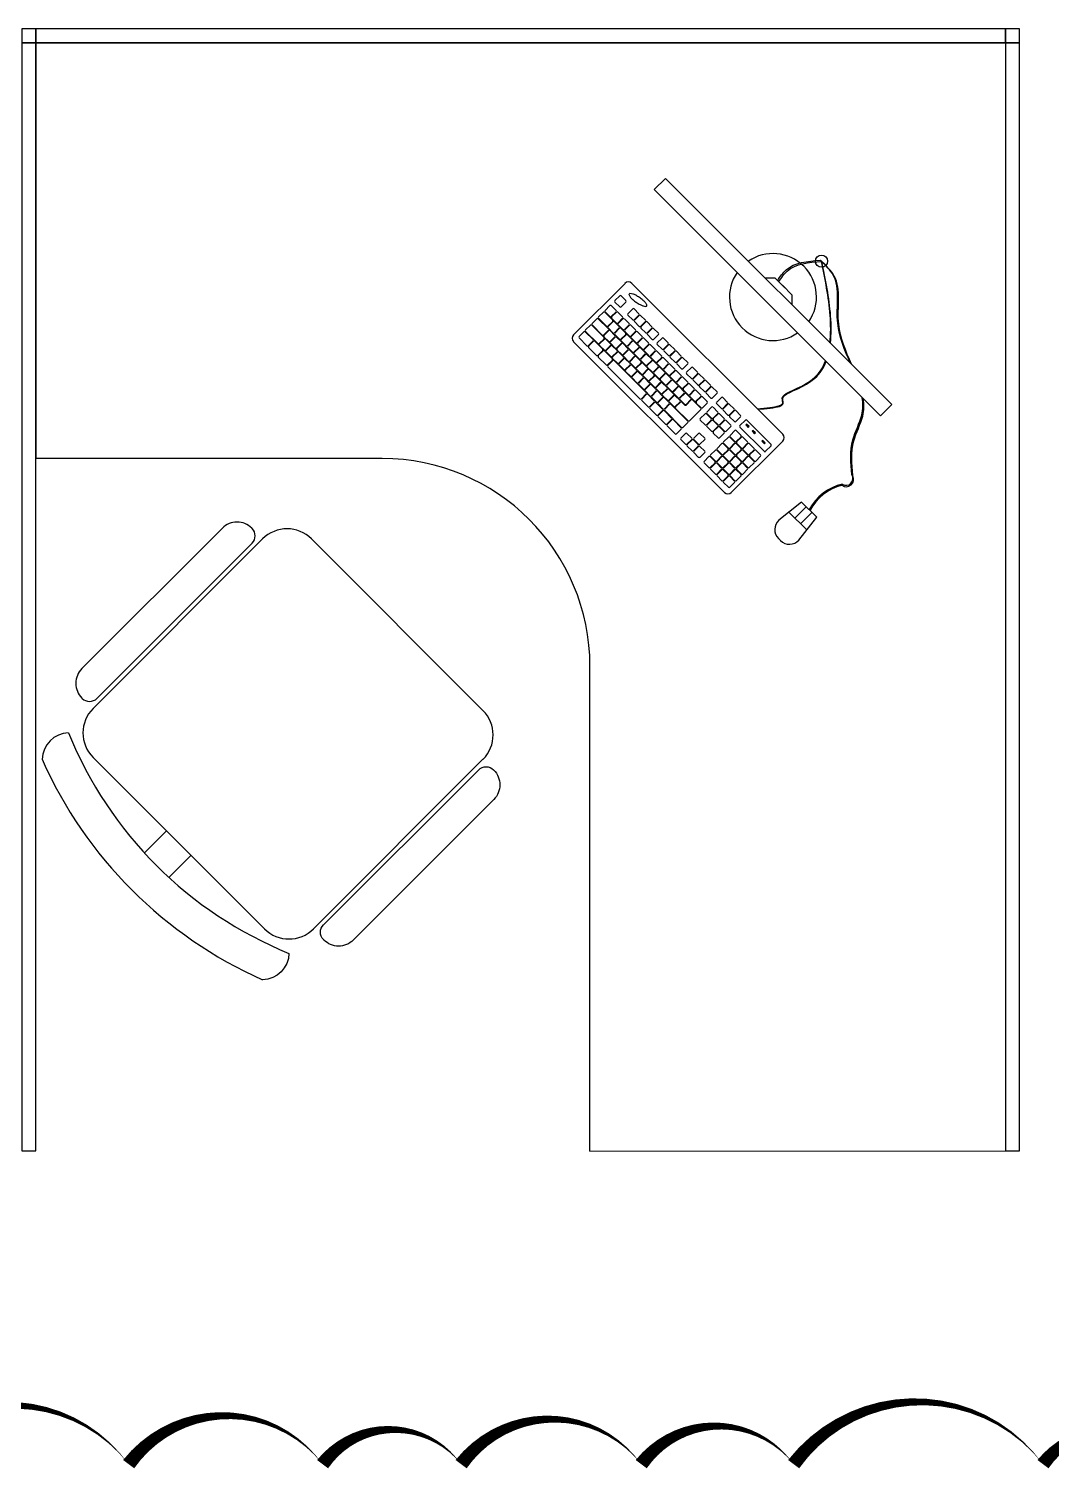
# Model space of a CAD drawing. Extents: x 93518 to 937116, y -359949 to 58022.
# Drawn here: x 811492 to 812968, y -101370 to -99287 of the extents above; entities that cross this region are included whole.
import ezdxf

# ---------------------------------------------------------------- set-up
doc = ezdxf.new("R2010")
doc.units = 0
doc.header["$LTSCALE"] = 1000
doc.header["$MEASUREMENT"] = 0
doc.layers.get('0').update_dxf_attribs({"color": 8, "linetype": 'CONTINUOUS'})

msp = doc.modelspace()

# ---------------------------------------------------------------- linework, layer by layer
for p, q in [((812902.2, -99307.4), (811502.2, -99307.4)), ((811502.2, -99307.7), (811502.2, -99907.7)), ((812902.2, -99307.7), (812902.2, -100907.7)), ((812352.8, -99654.8), (812278.5, -99729.1)), ((812580.5, -99872.6), (812362.7, -99654.8)), ((812555.1, -99647), (812569.1, -99646.7)), ((812569.1, -99646.7), (812583.5, -99661.1)), ((812594.3, -99671.9), (812579.9, -99657.5)), ((812345.1, -99672.9), (812338.2, -99679.8)), ((812354, -99679.8), (812347.1, -99672.9)), ((812594, -99685.9), (812594.3, -99671.9)), ((812321.6, -99696.4), (812314.7, -99703.3)), ((812335, -99707.8), (812323.6, -99696.4)), ((812331, -99687), (812324.1, -99693.9)), ((812324.1, -99695.9), (812331, -99702.8)), ((812339.9, -99693.9), (812333, -99687)), ((812333, -99702.8), (812339.9, -99695.9)), ((812333.5, -99703.3), (812340.4, -99696.4)), ((812338.2, -99681.8), (812345.1, -99688.7)), ((812342.4, -99696.4), (812349.3, -99703.3)), ((812347.1, -99688.7), (812354, -99681.8)), ((812357, -99698.6), (812363.9, -99691.7)), ((812363.9, -99707.5), (812357, -99700.6)), ((812365.9, -99691.7), (812372.8, -99698.6)), ((812372.8, -99700.6), (812365.9, -99707.5)), ((812366.4, -99708), (812373.3, -99701.1)), ((812375.3, -99701.1), (812382.2, -99708)), ((812302.8, -99715.2), (812295.8, -99722.1)), ((812322.5, -99732.9), (812304.8, -99715.2)), ((812312.2, -99705.8), (812305.3, -99712.7)), ((812305.3, -99714.7), (812319.9, -99729.4)), ((812328.8, -99720.5), (812314.2, -99705.8)), ((812314.7, -99705.3), (812326, -99716.7)), ((812321.9, -99729.4), (812328.8, -99722.4)), ((812322.4, -99729.9), (812329.3, -99722.9)), ((812328, -99716.7), (812335, -99709.8)), ((812328.5, -99717.2), (812335.4, -99710.2)), ((812335.4, -99726.1), (812328.5, -99719.2)), ((812331.3, -99722.9), (812338.2, -99729.9)), ((812340.4, -99712.2), (812333.5, -99705.3)), ((812337.4, -99710.2), (812344.4, -99717.2)), ((812344.4, -99719.2), (812337.4, -99726.1)), ((812337.9, -99726.6), (812344.9, -99719.6)), ((812349.3, -99705.3), (812342.4, -99712.2)), ((812342.9, -99712.7), (812349.8, -99705.8)), ((812349.8, -99721.6), (812342.9, -99714.7)), ((812346.8, -99719.6), (812353.8, -99726.6)), ((812351.8, -99705.8), (812358.7, -99712.7)), ((812358.7, -99714.7), (812351.8, -99721.6)), ((812352.3, -99722.1), (812359.2, -99715.2)), ((812361.2, -99715.2), (812368.1, -99722.1)), ((812373.3, -99716.9), (812366.4, -99710)), ((812382.2, -99710), (812375.3, -99716.9)), ((812375.8, -99717.4), (812382.7, -99710.5)), ((812382.7, -99726.3), (812375.8, -99719.4)), ((812384.7, -99710.5), (812391.6, -99717.4)), ((812391.6, -99719.4), (812384.7, -99726.3)), ((812385.2, -99726.8), (812392.1, -99719.9)), ((812394.1, -99719.9), (812401.1, -99726.8)), ((812278.5, -99739), (812496.3, -99956.7)), ((812293.4, -99724.6), (812286.4, -99731.5)), ((812286.4, -99733.5), (812297.8, -99744.9)), ((812306.7, -99736), (812295.4, -99724.6)), ((812295.8, -99724.1), (812313.6, -99741.8)), ((812299.8, -99744.9), (812306.7, -99738)), ((812307.2, -99738.5), (812300.3, -99745.4)), ((812320.6, -99749.8), (812309.2, -99738.5)), ((812315.6, -99741.8), (812322.5, -99734.9)), ((812316, -99742.3), (812323, -99735.4)), ((812329.3, -99738.8), (812322.4, -99731.8)), ((812324.9, -99735.4), (812331.9, -99742.3)), ((812338.2, -99731.8), (812331.3, -99738.8)), ((812331.8, -99739.3), (812338.7, -99732.3)), ((812338.7, -99748.2), (812331.8, -99741.3)), ((812344.9, -99735.5), (812337.9, -99728.6)), ((812340.7, -99732.3), (812347.6, -99739.3)), ((812347.6, -99741.3), (812340.7, -99748.2)), ((812341.2, -99748.7), (812348.1, -99741.7)), ((812353.8, -99728.6), (812346.8, -99735.5)), ((812347.3, -99736), (812354.3, -99729.1)), ((812354.3, -99744.9), (812347.3, -99738)), ((812350.1, -99741.7), (812357, -99748.7)), ((812359.2, -99731), (812352.3, -99724.1)), ((812356.2, -99729.1), (812363.2, -99736)), ((812363.2, -99738), (812356.2, -99744.9)), ((812356.7, -99745.4), (812363.7, -99738.5)), ((812368.1, -99724.1), (812361.2, -99731)), ((812361.7, -99731.5), (812368.6, -99724.6)), ((812368.6, -99740.4), (812361.7, -99733.5)), ((812365.6, -99738.5), (812372.6, -99745.4)), ((812370.6, -99724.6), (812377.5, -99731.5)), ((812377.5, -99733.5), (812370.6, -99740.4)), ((812371.1, -99740.9), (812378, -99734)), ((812378, -99749.8), (812371.1, -99742.9)), ((812380, -99734), (812386.9, -99740.9)), ((812386.9, -99742.9), (812380, -99749.8)), ((812380.5, -99750.3), (812387.4, -99743.4)), ((812392.1, -99735.7), (812385.2, -99728.8)), ((812389.4, -99743.4), (812396.3, -99750.3)), ((812401.1, -99728.8), (812394.1, -99735.7)), ((812399.3, -99740.9), (812406.3, -99734)), ((812406.3, -99749.8), (812399.3, -99742.9)), ((812408.2, -99734), (812415.2, -99740.9)), ((812415.2, -99742.9), (812408.2, -99749.8)), ((812408.7, -99750.3), (812415.7, -99743.4)), ((812417.6, -99743.4), (812424.6, -99750.3)), ((812300.3, -99747.4), (812311.7, -99758.8)), ((812313.7, -99758.8), (812320.6, -99751.8)), ((812321.1, -99752.3), (812314.2, -99759.2)), ((812314.2, -99761.2), (812325.5, -99772.6)), ((812323, -99751.2), (812316, -99744.3)), ((812334.5, -99763.7), (812323.1, -99752.3)), ((812331.9, -99744.3), (812324.9, -99751.2)), ((812325.4, -99751.7), (812332.4, -99744.8)), ((812332.4, -99760.6), (812325.4, -99753.7)), ((812334.4, -99744.8), (812341.3, -99751.7)), ((812341.3, -99753.7), (812334.4, -99760.6)), ((812334.8, -99761.1), (812341.8, -99754.2)), ((812341.8, -99770), (812334.8, -99763.1)), ((812348.1, -99757.6), (812341.2, -99750.7)), ((812343.8, -99754.2), (812350.7, -99761.1)), ((812350.7, -99763.1), (812343.8, -99770)), ((812344.3, -99770.5), (812351.2, -99763.6)), ((812357, -99750.7), (812350.1, -99757.6)), ((812350.6, -99758.1), (812357.5, -99751.2)), ((812357.5, -99767), (812350.6, -99760.1)), ((812353.2, -99763.6), (812360.1, -99770.5)), ((812363.7, -99754.3), (812356.7, -99747.4)), ((812359.5, -99751.2), (812366.5, -99758.1)), ((812366.5, -99760.1), (812359.5, -99767)), ((812360, -99767.5), (812366.9, -99760.6)), ((812372.6, -99747.4), (812365.6, -99754.3)), ((812366.1, -99754.8), (812373.1, -99747.9)), ((812373.1, -99763.7), (812366.1, -99756.8)), ((812368.9, -99760.6), (812375.9, -99767.5)), ((812375, -99747.9), (812382, -99754.8)), ((812382, -99756.8), (812375, -99763.7)), ((812375.5, -99764.2), (812382.5, -99757.3)), ((812387.4, -99759.2), (812380.5, -99752.3)), ((812384.5, -99757.3), (812391.4, -99764.2)), ((812396.3, -99752.3), (812389.4, -99759.2)), ((812389.9, -99759.7), (812396.8, -99752.8)), ((812396.8, -99768.7), (812389.9, -99761.7)), ((812398.8, -99752.8), (812405.7, -99759.7)), ((812405.7, -99761.7), (812398.8, -99768.7)), ((812399.3, -99769.1), (812406.2, -99762.2)), ((812408.2, -99762.2), (812415.1, -99769.1)), ((812415.7, -99759.2), (812408.7, -99752.3)), ((812424.6, -99752.3), (812417.6, -99759.2)), ((812418.1, -99759.7), (812425.1, -99752.8)), ((812425.1, -99768.6), (812418.1, -99761.7)), ((812427, -99752.8), (812434, -99759.7)), ((812434, -99761.7), (812427, -99768.6)), ((812427.5, -99769.1), (812434.5, -99762.2)), ((812436.4, -99762.2), (812443.4, -99769.1)), ((812327.5, -99772.6), (812334.5, -99765.7)), ((812328.1, -99773.2), (812335, -99766.2)), ((812374.4, -99821.5), (812328.1, -99775.1)), ((812337, -99766.2), (812383.3, -99812.5)), ((812351.2, -99779.4), (812344.3, -99772.5)), ((812360.1, -99772.5), (812353.2, -99779.4)), ((812353.7, -99779.9), (812360.6, -99773)), ((812360.6, -99788.8), (812353.7, -99781.9)), ((812366.9, -99776.4), (812360, -99769.5)), ((812362.6, -99773), (812369.5, -99779.9)), ((812369.5, -99781.9), (812362.6, -99788.8)), ((812363.1, -99789.3), (812370, -99782.4)), ((812375.9, -99769.5), (812368.9, -99776.4)), ((812369.4, -99776.9), (812376.4, -99770)), ((812376.4, -99785.8), (812369.4, -99778.9)), ((812372, -99782.4), (812378.9, -99789.3)), ((812382.5, -99773.1), (812375.5, -99766.2)), ((812378.3, -99770), (812385.3, -99776.9)), ((812385.3, -99778.9), (812378.3, -99785.8)), ((812378.8, -99786.3), (812385.8, -99779.4)), ((812391.4, -99766.2), (812384.5, -99773.1)), ((812384.9, -99773.6), (812391.9, -99766.7)), ((812391.9, -99782.5), (812384.9, -99775.6)), ((812387.7, -99779.4), (812394.7, -99786.3)), ((812393.9, -99766.7), (812400.8, -99773.6)), ((812400.8, -99775.6), (812393.9, -99782.5)), ((812394.3, -99783), (812401.3, -99776.1)), ((812401.3, -99791.9), (812394.3, -99785)), ((812406.2, -99778.1), (812399.3, -99771.1)), ((812403.3, -99776.1), (812410.2, -99783)), ((812410.2, -99785), (812403.3, -99791.9)), ((812403.8, -99792.4), (812410.7, -99785.5)), ((812415.1, -99771.1), (812408.2, -99778.1)), ((812408.7, -99778.6), (812415.6, -99771.6)), ((812415.6, -99787.5), (812408.7, -99780.5)), ((812412.7, -99785.5), (812419.6, -99792.4)), ((812417.6, -99771.6), (812424.5, -99778.6)), ((812424.5, -99780.5), (812417.6, -99787.5)), ((812418.1, -99788), (812425, -99781)), ((812427, -99781), (812433.9, -99788)), ((812434.5, -99778), (812427.5, -99771.1)), ((812443.4, -99771.1), (812436.4, -99778)), ((812441.6, -99783.2), (812448.6, -99776.3)), ((812448.6, -99792.1), (812441.6, -99785.2)), ((812450.6, -99776.3), (812457.5, -99783.2)), ((812457.5, -99785.2), (812450.6, -99792.1)), ((812370, -99798.2), (812363.1, -99791.3)), ((812378.9, -99791.3), (812372, -99798.2)), ((812372.5, -99798.7), (812379.4, -99791.8)), ((812379.4, -99807.6), (812372.5, -99800.7)), ((812385.8, -99795.2), (812378.8, -99788.3)), ((812381.4, -99791.8), (812388.3, -99798.7)), ((812388.3, -99800.7), (812381.4, -99807.6)), ((812381.9, -99808.1), (812388.8, -99801.2)), ((812394.7, -99788.3), (812387.7, -99795.2)), ((812388.2, -99795.7), (812395.2, -99788.8)), ((812395.2, -99804.6), (812388.2, -99797.7)), ((812390.8, -99801.2), (812397.7, -99808.1)), ((812397.1, -99788.8), (812404.1, -99795.7)), ((812404.1, -99797.7), (812397.1, -99804.6)), ((812397.6, -99805.1), (812404.6, -99798.2)), ((812410.7, -99801.3), (812403.8, -99794.4)), ((812406.5, -99798.2), (812413.5, -99805.1)), ((812419.6, -99794.4), (812412.7, -99801.3)), ((812413.2, -99801.8), (812420.1, -99794.9)), ((812420.1, -99810.7), (812413.2, -99803.8)), ((812425, -99796.9), (812418.1, -99789.9)), ((812422.1, -99794.9), (812429, -99801.8)), ((812429, -99803.8), (812422.1, -99810.7)), ((812422.6, -99811.2), (812429.5, -99804.3)), ((812433.9, -99789.9), (812427, -99796.9)), ((812427.5, -99797.4), (812434.4, -99790.4)), ((812434.4, -99806.3), (812427.5, -99799.3)), ((812431.5, -99804.3), (812438.4, -99811.2)), ((812436.4, -99790.4), (812443.4, -99797.4)), ((812443.4, -99799.3), (812436.4, -99806.3)), ((812436.9, -99806.8), (812443.8, -99799.8)), ((812445.8, -99799.8), (812452.8, -99806.8)), ((812451, -99792.6), (812458, -99785.7)), ((812458, -99801.5), (812451, -99794.6)), ((812460, -99785.7), (812466.9, -99792.6)), ((812466.9, -99794.6), (812460, -99801.5)), ((812460.5, -99802), (812467.4, -99795.1)), ((812467.4, -99811), (812460.5, -99804)), ((812469.4, -99795.1), (812476.3, -99802)), ((812476.3, -99804), (812469.4, -99811)), ((812469.9, -99811.4), (812476.8, -99804.5)), ((812478.8, -99804.5), (812485.7, -99811.4)), ((812383.3, -99814.5), (812376.4, -99821.5)), ((812383.8, -99815), (812376.9, -99822)), ((812376.9, -99823.9), (812386, -99833.1)), ((812388.8, -99817.1), (812381.9, -99810.1)), ((812395, -99824.2), (812385.8, -99815)), ((812388, -99833.1), (812395, -99826.2)), ((812395.5, -99826.7), (812388.5, -99833.6)), ((812397.7, -99810.1), (812390.8, -99817.1)), ((812391.3, -99817.5), (812398.2, -99810.6)), ((812398.2, -99826.5), (812391.3, -99819.5)), ((812407.1, -99836.4), (812397.4, -99826.7)), ((812404.6, -99814), (812397.6, -99807.1)), ((812400.2, -99810.6), (812407.1, -99817.5)), ((812407.1, -99819.5), (812400.2, -99826.5)), ((812400.7, -99827), (812407.6, -99820)), ((812413.5, -99807.1), (812406.5, -99814)), ((812407, -99814.5), (812414, -99807.6)), ((812414, -99823.4), (812407, -99816.5)), ((812409.6, -99820), (812416.5, -99827)), ((812416, -99807.6), (812422.9, -99814.5)), ((812422.9, -99816.5), (812416, -99823.4)), ((812416.4, -99823.9), (812423.4, -99817)), ((812423.4, -99832.8), (812416.4, -99825.9)), ((812429.5, -99820.1), (812422.6, -99813.2)), ((812425.4, -99817), (812432.3, -99823.9)), ((812432.3, -99825.9), (812425.4, -99832.8)), ((812425.9, -99833.3), (812432.8, -99826.4)), ((812438.4, -99813.2), (812431.5, -99820.1)), ((812432, -99820.6), (812438.9, -99813.7)), ((812438.9, -99829.5), (812432, -99822.6)), ((812434.8, -99826.4), (812438.9, -99830.5)), ((812443.8, -99815.7), (812436.9, -99808.7)), ((812440.9, -99813.7), (812447.8, -99820.6)), ((812447.8, -99822.6), (812440.9, -99829.5)), ((812440.9, -99830.5), (812448.3, -99823.1)), ((812452.8, -99808.7), (812445.8, -99815.7)), ((812446.3, -99816.2), (812453.3, -99809.2)), ((812453.3, -99825.1), (812446.3, -99818.1)), ((812450.3, -99823.1), (812462.2, -99835)), ((812455.2, -99809.2), (812462.2, -99816.2)), ((812462.2, -99818.1), (812455.2, -99825.1)), ((812455.7, -99825.6), (812462.7, -99818.6)), ((812464.6, -99818.6), (812471.6, -99825.6)), ((812476.8, -99820.4), (812469.9, -99813.4)), ((812485.7, -99813.4), (812478.8, -99820.4)), ((812485, -99826.6), (812491.9, -99819.6)), ((812493.9, -99819.6), (812500.8, -99826.6)), ((812388.5, -99835.6), (812398.2, -99845.3)), ((812400.2, -99845.3), (812407.1, -99838.3)), ((812407.6, -99835.9), (812400.7, -99828.9)), ((812407.6, -99838.8), (812400.7, -99845.8)), ((812400.7, -99847.7), (812411.2, -99858.2)), ((812416.5, -99828.9), (812409.6, -99835.9)), ((812420.1, -99849.3), (812409.6, -99838.8)), ((812410.1, -99836.4), (812417, -99829.4)), ((812434.4, -99862.7), (812410.1, -99838.3)), ((812419, -99829.4), (812443.4, -99853.8)), ((812443.8, -99853.3), (812425.9, -99835.3)), ((812462.2, -99837), (812445.8, -99853.3)), ((812462.7, -99834.5), (812455.7, -99827.6)), ((812461.4, -99850.1), (812468.4, -99843.2)), ((812471.6, -99827.6), (812464.6, -99834.5)), ((812470.3, -99843.2), (812477.3, -99850.1)), ((812470.8, -99840.7), (812477.8, -99833.8)), ((812477.8, -99849.6), (812470.8, -99842.7)), ((812479.8, -99833.8), (812486.7, -99840.7)), ((812486.7, -99842.7), (812479.8, -99849.6)), ((812480.2, -99850.1), (812487.2, -99843.2)), ((812491.9, -99835.5), (812485, -99828.5)), ((812489.2, -99843.2), (812496.1, -99850.1)), ((812500.8, -99828.5), (812493.9, -99835.5)), ((812494.4, -99836), (812501.3, -99829)), ((812501.3, -99844.9), (812494.4, -99837.9)), ((812503.3, -99829), (812510.2, -99836)), ((812510.2, -99837.9), (812503.3, -99844.9)), ((812503.8, -99845.4), (812510.7, -99838.4)), ((812510.7, -99854.3), (812503.8, -99847.3)), ((812512.7, -99838.4), (812519.6, -99845.4)), ((812519.6, -99847.3), (812512.7, -99854.3)), ((812413.2, -99858.2), (812420.1, -99851.3)), ((812420.6, -99851.8), (812413.7, -99858.7)), ((812413.7, -99860.7), (812425, -99872.1)), ((812433.9, -99863.2), (812422.6, -99851.8)), ((812427, -99872.1), (812433.9, -99865.2)), ((812443.4, -99855.8), (812436.4, -99862.7)), ((812468.4, -99859), (812461.4, -99852.1)), ((812477.3, -99852.1), (812470.3, -99859)), ((812470.8, -99859.5), (812477.8, -99852.6)), ((812477.8, -99868.4), (812470.8, -99861.5)), ((812479.8, -99852.6), (812486.7, -99859.5)), ((812486.7, -99861.5), (812479.8, -99868.4)), ((812487.2, -99859), (812480.2, -99852.1)), ((812480.2, -99868.9), (812487.2, -99862)), ((812496.1, -99852.1), (812489.2, -99859)), ((812489.2, -99862), (812496.1, -99868.9)), ((812489.6, -99859.5), (812496.6, -99852.6)), ((812496.6, -99868.4), (812489.6, -99861.5)), ((812498.6, -99852.6), (812505.5, -99859.5)), ((812505.5, -99861.5), (812498.6, -99868.4)), ((812504.5, -99874.3), (812511.4, -99867.4)), ((812513.4, -99867.4), (812520.3, -99874.3)), ((812526.5, -99852.3), (812518.6, -99860.2)), ((812518.6, -99862.2), (812553.7, -99897.3)), ((812528.2, -99857.9), (812527, -99859.1)), ((812527, -99859.1), (812530.7, -99862.8)), ((812531.8, -99861.6), (812528.2, -99857.9)), ((812563.6, -99887.4), (812528.5, -99852.3)), ((812530.7, -99862.8), (812531.8, -99861.6)), ((812537.4, -99867.2), (812536.2, -99868.4)), ((812536.2, -99868.4), (812539.9, -99872)), ((812541.1, -99870.8), (812537.4, -99867.2)), ((812433.2, -99878.3), (812440.2, -99871.4)), ((812440.2, -99887.2), (812433.2, -99880.3)), ((812442.1, -99871.4), (812449.1, -99878.3)), ((812449.1, -99880.3), (812442.1, -99887.2)), ((812442.6, -99887.7), (812449.6, -99880.8)), ((812451.5, -99880.8), (812458.5, -99887.7)), ((812452, -99878.3), (812459, -99871.4)), ((812459, -99887.2), (812452, -99880.3)), ((812460.9, -99871.4), (812467.9, -99878.3)), ((812467.9, -99880.3), (812460.9, -99887.2)), ((812487.2, -99877.8), (812480.2, -99870.9)), ((812485.7, -99893.1), (812492.6, -99886.2)), ((812496.1, -99870.9), (812489.2, -99877.8)), ((812494.6, -99886.2), (812501.5, -99893.1)), ((812495.1, -99883.7), (812502, -99876.8)), ((812502, -99892.7), (812495.1, -99885.7)), ((812504, -99876.8), (812510.9, -99883.7)), ((812510.9, -99885.7), (812504, -99892.7)), ((812511.4, -99883.2), (812504.5, -99876.3)), ((812504.5, -99893.1), (812511.4, -99886.2)), ((812506.2, -99956.7), (812580.5, -99882.5)), ((812520.3, -99876.3), (812513.4, -99883.2)), ((812513.4, -99886.2), (812520.3, -99893.1)), ((812513.9, -99883.7), (812520.8, -99876.8)), ((812520.8, -99892.7), (812513.9, -99885.7)), ((812522.8, -99876.8), (812529.7, -99883.7)), ((812529.7, -99885.7), (812522.8, -99892.7)), ((812523.3, -99893.1), (812530.2, -99886.2)), ((812532.2, -99886.2), (812539.1, -99893.1)), ((812539.9, -99872), (812541.1, -99870.8)), ((812551.7, -99881.5), (812550.5, -99882.6)), ((812550.5, -99882.6), (812554.2, -99886.3)), ((812555.3, -99885.1), (812551.7, -99881.5)), ((812554.2, -99886.3), (812555.3, -99885.1)), ((812555.7, -99897.3), (812563.6, -99889.4)), ((812002.2, -99907.7), (811502.2, -99907.7)), ((812449.6, -99896.6), (812442.6, -99889.7)), ((812458.5, -99889.7), (812451.5, -99896.6)), ((812452, -99897.1), (812459, -99890.2)), ((812459, -99906), (812452, -99899.1)), ((812460.9, -99890.2), (812467.9, -99897.1)), ((812467.9, -99899.1), (812460.9, -99906)), ((812466.9, -99912), (812473.8, -99905)), ((812475.8, -99905), (812482.7, -99912)), ((812476.3, -99902.6), (812483.2, -99895.6)), ((812483.2, -99911.5), (812476.3, -99904.5)), ((812485.2, -99895.6), (812492.1, -99902.6)), ((812492.1, -99904.5), (812485.2, -99911.5)), ((812492.6, -99902.1), (812485.7, -99895.1)), ((812485.7, -99912), (812492.6, -99905)), ((812501.5, -99895.1), (812494.6, -99902.1)), ((812494.6, -99905), (812501.5, -99912)), ((812495.1, -99902.6), (812502, -99895.6)), ((812502, -99911.5), (812495.1, -99904.5)), ((812504, -99895.6), (812510.9, -99902.6)), ((812510.9, -99904.5), (812504, -99911.5)), ((812511.4, -99902.1), (812504.5, -99895.1)), ((812504.5, -99912), (812511.4, -99905)), ((812520.3, -99895.1), (812513.4, -99902.1)), ((812513.4, -99905), (812520.3, -99912)), ((812513.9, -99902.6), (812520.8, -99895.6)), ((812520.8, -99911.5), (812513.9, -99904.5)), ((812522.8, -99895.6), (812529.7, -99902.6)), ((812529.7, -99904.5), (812522.8, -99911.5)), ((812530.2, -99902.1), (812523.3, -99895.1)), ((812523.3, -99912), (812530.2, -99905)), ((812539.1, -99895.1), (812532.2, -99902.1)), ((812532.2, -99905), (812539.1, -99912)), ((812532.7, -99902.6), (812539.6, -99895.6)), ((812539.6, -99911.5), (812532.7, -99904.5)), ((812541.6, -99895.6), (812548.5, -99902.6)), ((812548.5, -99904.5), (812541.6, -99911.5)), ((812473.8, -99920.9), (812466.9, -99913.9)), ((812482.7, -99913.9), (812475.8, -99920.9)), ((812476.3, -99921.4), (812483.2, -99914.4)), ((812483.2, -99930.3), (812476.3, -99923.3)), ((812485.2, -99914.4), (812492.1, -99921.4)), ((812492.1, -99923.3), (812485.2, -99930.3)), ((812492.6, -99920.9), (812485.7, -99913.9)), ((812485.7, -99930.8), (812492.6, -99923.8)), ((812501.5, -99913.9), (812494.6, -99920.9)), ((812494.6, -99923.8), (812501.5, -99930.8)), ((812495.1, -99921.4), (812502, -99914.4)), ((812502, -99930.3), (812495.1, -99923.3)), ((812504, -99914.4), (812510.9, -99921.4)), ((812510.9, -99923.3), (812504, -99930.3)), ((812511.4, -99920.9), (812504.5, -99913.9)), ((812504.5, -99930.8), (812511.4, -99923.8)), ((812520.3, -99913.9), (812513.4, -99920.9)), ((812513.4, -99923.8), (812520.3, -99930.8)), ((812513.9, -99921.4), (812520.8, -99914.4)), ((812520.8, -99930.3), (812513.9, -99923.3)), ((812522.8, -99914.4), (812529.7, -99921.4)), ((812529.7, -99923.3), (812522.8, -99930.3)), ((812530.2, -99920.9), (812523.3, -99913.9)), ((812539.1, -99913.9), (812532.2, -99920.9)), ((812492.6, -99939.7), (812485.7, -99932.7)), ((812501.5, -99932.7), (812494.6, -99939.7)), ((812495.1, -99940.2), (812502, -99933.2)), ((812502, -99949.1), (812495.1, -99942.1)), ((812504, -99933.2), (812510.9, -99940.2)), ((812510.9, -99942.1), (812504, -99949.1)), ((812511.4, -99939.7), (812504.5, -99932.7)), ((812520.3, -99932.7), (812513.4, -99939.7)), ((812607.7, -99970.7), (812574.9, -99996.9)), ((812629.5, -99992.4), (812607.7, -99970.7)), ((812589.5, -99985.3), (812615.1, -100010.9)), ((812614.5, -99977.4), (812598, -99993.8)), ((812603.7, -100025.5), (812629.5, -99992.4)), ((812622.6, -99985.5), (812606.2, -100002)), ((811829.5, -100023.8), (811584.8, -100268.5)), ((812147.7, -100271.3), (811900.2, -100023.8)), ((812574.2, -100023.2), (812577.3, -100026.3)), ((812302.2, -100907.7), (812302.2, -100207.7)), ((811584.8, -100339.2), (811832.3, -100586.7)), ((811903, -100586.7), (812147.7, -100342)), ((811690.9, -100445.3), (811659, -100477.2)), ((811726.2, -100480.7), (811694.3, -100512.6)), ((812302.2, -100907.7), (812902.2, -100907.4))]:
    msp.add_line(p, q)
for points in [[(811502.2, -99287.4), (811482.2, -99287.4), (811482.2, -99307.4), (811502.2, -99307.4)], [(812902.2, -99287.4), (811502.2, -99287.4), (811502.2, -99307.4), (812902.2, -99307.4)], [(812922.2, -99287.4), (812902.2, -99287.4), (812902.2, -99307.4), (812922.2, -99307.4)], [(811502.2, -99307.4), (811482.2, -99307.4), (811482.2, -100907.4), (811502.2, -100907.4)], [(812922.2, -99307.4), (812902.2, -99307.4), (812902.2, -100907.4), (812922.2, -100907.4)], [(812721.5, -99845.9), (812395.1, -99519.5), (812411.3, -99503.2), (812737.8, -99829.7)]]:
    msp.add_lwpolyline(points, close=True)
for points in [[(811814.5, -100008.8), (811813.9, -100008.2, 0.414214), (811771.5, -100008.2), (811568.7, -100211.1, 0.414214), (811568.7, -100253.5), (811569.2, -100254, 0.414214), (811590.5, -100254), (811814.5, -100030, 0.414214)], [(812162.8, -100357.1), (812163.3, -100357.6, -0.414214), (812163.3, -100400), (811960.5, -100602.9, -0.414214), (811918.1, -100602.9), (811917.5, -100602.3, -0.414214), (811917.5, -100581.1), (812141.6, -100357.1, -0.414214)]]:
    msp.add_lwpolyline(points, format="xyb", close=True)
for points, format in [([(811549.5, -100303.9, 0.403028), (811511.3, -100342, 0.425489)], "xyb"), ([(811549.5, -100303.9, 0.202936), (811867.7, -100622.1, 0.185546)], "xyb"), ([(811511.3, -100342, 0.185546), (811829.5, -100660.2, -1.455634)], "xyb"), ([(811867.7, -100622.1, -0.403028), (811829.5, -100660.2, -0.425489)], "xyb"), ([(813156.2, -101359.6, 0, 20, 0.5), (812956.2, -101359.6, 0, 20, 0.5), (812596.2, -101359.6, 0, 20, 0.5), (812376.2, -101359.6, 0, 20, 0.5), (812116.2, -101359.6, 0, 20, 0.5), (811916.2, -101359.6, 0, 20, 0.5), (811636.2, -101359.6, 0, 20, 0.5), (811296.2, -101359.6, 0, 20, 0.5), (810976.2, -101359.6, 0, 20, 0.5), (810716.2, -101359.6, 0, 20, 0.5), (810476.2, -101359.6, 0, 20, 0.5), (810276.2, -101359.6, 0, 20, 0.5), (809896.2, -101359.6, 0, 20, 0.5), (809596.2, -101359.6, 0, 20, 0.5), (809276.2, -101359.6, 0, 20, 0.5), (809016.2, -101359.6, 0, 20, 0.5), (808756.2, -101359.6, 0, 20, 0.5), (808556.2, -101359.6, 0, 20, 0.5), (808316.2, -101359.6, 0, 20, 0.5), (808096.2, -101359.6, 0, 20, 0.5)], "xyseb")]:
    msp.add_lwpolyline(points, format=format)
msp.add_circle((812636.4, -99622.9), 8.76)
for centre, radius, start, end in [((812566.4, -99674.6), 62.8, 325.5225, 124.4775), ((812566.4, -99674.6), 62.8, 145.5225, 304.4775), ((812357.7, -99659.8), 7, 45, 135), ((812339.2, -99680.8), 1.4, 135, 225), ((812346.1, -99673.8), 1.4, 45, 135), ((812353, -99680.8), 1.4, 315, 45), ((812359.9, -99671), 1.45, 145.8713, 202.6821), ((812371, -99666.4), 13.4, 202.6821, 220.7114), ((812359.9, -99671), 1.45, 89.0605, 145.8713), ((812359.7, -99682.9), 13.4, 71.0312, 89.0605), ((812383.7, -99655.4), 30.3, 220.7114, 229.4679), ((812354.3, -99698.9), 30.3, 62.2747, 71.0312), ((812400.8, -99635.4), 56.5, 229.4679, 235.8713), ((812342, -99722.1), 56.5, 55.8713, 62.2747), ((812342, -99722.1), 56.5, 49.4679, 55.8713), ((812359.1, -99702.1), 30.3, 40.7114, 49.4679), ((812322.6, -99697.4), 1.4, 45, 135), ((812325.1, -99694.9), 1.4, 135, 225), ((812332, -99688), 1.4, 45, 135), ((812338.9, -99694.9), 1.4, 315, 45), ((812341.4, -99697.4), 1.4, 45, 135), ((812346.1, -99687.7), 1.4, 225, 315), ((812358, -99699.6), 1.4, 135, 225), ((812364.9, -99692.7), 1.4, 45, 135), ((812400.8, -99635.4), 56.5, 235.8713, 242.2747), ((812371.9, -99699.6), 1.4, 315, 45), ((812374.3, -99702.1), 1.4, 45, 135), ((812388.6, -99658.7), 30.3, 242.2747, 251.0312), ((812383.1, -99674.6), 13.4, 251.0312, 269.0605), ((812371.9, -99691.2), 13.4, 22.6821, 40.7114), ((812382.9, -99686.5), 1.45, 269.0605, 325.8713), ((812382.9, -99686.5), 1.45, 325.8713, 22.6821), ((812296.8, -99723.1), 1.4, 135, 225), ((812303.8, -99716.2), 1.4, 45, 135), ((812306.2, -99713.7), 1.4, 135, 225), ((812313.2, -99706.8), 1.4, 45, 135), ((812315.6, -99704.3), 1.4, 135, 225), ((812327, -99715.7), 1.4, 225, 315), ((812329.5, -99718.2), 1.4, 135, 225), ((812327.8, -99721.5), 1.4, 315, 45), ((812330.3, -99723.9), 1.4, 45, 135), ((812332, -99701.8), 1.4, 225, 315), ((812334.5, -99704.3), 1.4, 135, 225), ((812334, -99708.8), 1.4, 315, 45), ((812336.4, -99711.2), 1.4, 45, 135), ((812341.4, -99711.2), 1.4, 225, 315), ((812343.9, -99713.7), 1.4, 135, 225), ((812343.4, -99718.2), 1.4, 315, 45), ((812345.8, -99720.6), 1.4, 45, 135), ((812348.3, -99704.3), 1.4, 315, 45), ((812350.8, -99706.8), 1.4, 45, 135), ((812350.8, -99720.6), 1.4, 225, 315), ((812353.3, -99723.1), 1.4, 135, 225), ((812357.7, -99713.7), 1.4, 315, 45), ((812360.2, -99716.2), 1.4, 45, 135), ((812364.9, -99706.5), 1.4, 225, 315), ((812367.4, -99709), 1.4, 135, 225), ((812367.1, -99723.1), 1.4, 315, 45), ((812374.3, -99715.9), 1.4, 225, 315), ((812376.8, -99718.4), 1.4, 135, 225), ((812381.3, -99709), 1.4, 315, 45), ((812383.7, -99711.5), 1.4, 45, 135), ((812390.7, -99718.4), 1.4, 315, 45), ((812393.1, -99720.9), 1.4, 45, 135), ((812283.5, -99734), 7, 135, 225), ((812287.4, -99732.5), 1.4, 135, 225), ((812294.4, -99725.6), 1.4, 45, 135), ((812305.7, -99737), 1.4, 315, 45), ((812308.2, -99739.4), 1.4, 45, 135), ((812314.6, -99740.8), 1.4, 225, 315), ((812317, -99743.3), 1.4, 135, 225), ((812320.9, -99728.4), 1.4, 225, 315), ((812323.4, -99730.9), 1.4, 135, 225), ((812321.5, -99733.9), 1.4, 315, 45), ((812324, -99736.4), 1.4, 45, 135), ((812330.3, -99737.8), 1.4, 225, 315), ((812332.8, -99740.3), 1.4, 135, 225), ((812330.9, -99743.3), 1.4, 315, 45), ((812336.4, -99725.1), 1.4, 225, 315), ((812338.9, -99727.6), 1.4, 135, 225), ((812337.3, -99730.9), 1.4, 315, 45), ((812339.7, -99733.3), 1.4, 45, 135), ((812345.8, -99734.5), 1.4, 225, 315), ((812348.3, -99737), 1.4, 135, 225), ((812346.7, -99740.3), 1.4, 315, 45), ((812349.1, -99742.7), 1.4, 45, 135), ((812352.8, -99727.6), 1.4, 315, 45), ((812355.2, -99730), 1.4, 45, 135), ((812360.2, -99730), 1.4, 225, 315), ((812362.7, -99732.5), 1.4, 135, 225), ((812362.2, -99737), 1.4, 315, 45), ((812364.7, -99739.4), 1.4, 45, 135), ((812369.6, -99725.6), 1.4, 45, 135), ((812369.6, -99739.4), 1.4, 225, 315), ((812372.1, -99741.9), 1.4, 135, 225), ((812376.5, -99732.5), 1.4, 315, 45), ((812379, -99735), 1.4, 45, 135), ((812383.7, -99725.3), 1.4, 225, 315), ((812386.2, -99727.8), 1.4, 135, 225), ((812385.9, -99741.9), 1.4, 315, 45), ((812388.4, -99744.4), 1.4, 45, 135), ((812393.1, -99734.7), 1.4, 225, 315), ((812400.3, -99741.9), 1.4, 135, 225), ((812400.1, -99727.8), 1.4, 315, 45), ((812407.2, -99735), 1.4, 45, 135), ((812414.2, -99741.9), 1.4, 315, 45), ((812416.6, -99744.4), 1.4, 45, 135), ((812298.8, -99743.9), 1.4, 225, 315), ((812301.3, -99746.4), 1.4, 135, 225), ((812312.7, -99757.8), 1.4, 225, 315), ((812315.2, -99760.2), 1.4, 135, 225), ((812319.6, -99750.8), 1.4, 315, 45), ((812322.1, -99753.3), 1.4, 45, 135), ((812324, -99750.2), 1.4, 225, 315), ((812326.4, -99752.7), 1.4, 135, 225), ((812333.4, -99745.8), 1.4, 45, 135), ((812333.4, -99759.6), 1.4, 225, 315), ((812335.8, -99762.1), 1.4, 135, 225), ((812333.5, -99764.7), 1.4, 315, 45), ((812339.7, -99747.2), 1.4, 225, 315), ((812342.2, -99749.7), 1.4, 135, 225), ((812340.3, -99752.7), 1.4, 315, 45), ((812342.8, -99755.2), 1.4, 45, 135), ((812349.1, -99756.6), 1.4, 225, 315), ((812351.6, -99759.1), 1.4, 135, 225), ((812349.7, -99762.1), 1.4, 315, 45), ((812352.2, -99764.6), 1.4, 45, 135), ((812355.2, -99743.9), 1.4, 225, 315), ((812357.7, -99746.4), 1.4, 135, 225), ((812356.1, -99749.7), 1.4, 315, 45), ((812358.5, -99752.1), 1.4, 45, 135), ((812364.7, -99753.3), 1.4, 225, 315), ((812367.1, -99755.8), 1.4, 135, 225), ((812365.5, -99759.1), 1.4, 315, 45), ((812367.9, -99761.5), 1.4, 45, 135), ((812371.6, -99746.4), 1.4, 315, 45), ((812374.1, -99748.9), 1.4, 45, 135), ((812374.1, -99762.7), 1.4, 225, 315), ((812376.5, -99765.2), 1.4, 135, 225), ((812379, -99748.9), 1.4, 225, 315), ((812381.5, -99751.3), 1.4, 135, 225), ((812381, -99755.8), 1.4, 315, 45), ((812383.5, -99758.3), 1.4, 45, 135), ((812388.4, -99758.3), 1.4, 225, 315), ((812390.9, -99760.7), 1.4, 135, 225), ((812390.4, -99765.2), 1.4, 315, 45), ((812395.3, -99751.3), 1.4, 315, 45), ((812397.8, -99753.8), 1.4, 45, 135), ((812404.7, -99760.7), 1.4, 315, 45), ((812407.2, -99763.2), 1.4, 45, 135), ((812407.2, -99748.8), 1.4, 225, 315), ((812409.7, -99751.3), 1.4, 135, 225), ((812416.6, -99758.2), 1.4, 225, 315), ((812419.1, -99760.7), 1.4, 135, 225), ((812423.6, -99751.3), 1.4, 315, 45), ((812426.1, -99753.8), 1.4, 45, 135), ((812433, -99760.7), 1.4, 315, 45), ((812435.5, -99763.2), 1.4, 45, 135), ((812326.5, -99771.6), 1.4, 225, 315), ((812329.1, -99774.2), 1.4, 135, 225), ((812336, -99767.2), 1.4, 45, 135), ((812342.8, -99769), 1.4, 225, 315), ((812345.2, -99771.5), 1.4, 135, 225), ((812352.2, -99778.4), 1.4, 225, 315), ((812354.6, -99780.9), 1.4, 135, 225), ((812358.5, -99766), 1.4, 225, 315), ((812361, -99768.5), 1.4, 135, 225), ((812359.1, -99771.5), 1.4, 315, 45), ((812361.6, -99774), 1.4, 45, 135), ((812367.9, -99775.4), 1.4, 225, 315), ((812370.4, -99777.9), 1.4, 135, 225), ((812368.5, -99780.9), 1.4, 315, 45), ((812371, -99783.4), 1.4, 45, 135), ((812374.9, -99768.5), 1.4, 315, 45), ((812377.3, -99770.9), 1.4, 45, 135), ((812383.5, -99772.1), 1.4, 225, 315), ((812385.9, -99774.6), 1.4, 135, 225), ((812384.3, -99777.9), 1.4, 315, 45), ((812386.7, -99780.4), 1.4, 45, 135), ((812392.9, -99767.7), 1.4, 45, 135), ((812392.9, -99781.5), 1.4, 225, 315), ((812395.3, -99784), 1.4, 135, 225), ((812397.8, -99767.7), 1.4, 225, 315), ((812400.3, -99770.1), 1.4, 135, 225), ((812399.8, -99774.6), 1.4, 315, 45), ((812402.3, -99777.1), 1.4, 45, 135), ((812407.2, -99777.1), 1.4, 225, 315), ((812409.7, -99779.5), 1.4, 135, 225), ((812409.2, -99784), 1.4, 315, 45), ((812411.7, -99786.5), 1.4, 45, 135), ((812414.1, -99770.1), 1.4, 315, 45), ((812416.6, -99772.6), 1.4, 45, 135), ((812423.6, -99779.5), 1.4, 315, 45), ((812426, -99782), 1.4, 45, 135), ((812426.1, -99767.6), 1.4, 225, 315), ((812428.5, -99770.1), 1.4, 135, 225), ((812435.5, -99777), 1.4, 225, 315), ((812442.6, -99784.2), 1.4, 135, 225), ((812442.4, -99770.1), 1.4, 315, 45), ((812449.6, -99777.3), 1.4, 45, 135), ((812456.5, -99784.2), 1.4, 315, 45), ((812459, -99786.7), 1.4, 45, 135), ((812361.6, -99787.9), 1.4, 225, 315), ((812364.1, -99790.3), 1.4, 135, 225), ((812371, -99797.3), 1.4, 225, 315), ((812373.5, -99799.7), 1.4, 135, 225), ((812377.3, -99784.8), 1.4, 225, 315), ((812379.8, -99787.3), 1.4, 135, 225), ((812377.9, -99790.3), 1.4, 315, 45), ((812380.4, -99792.8), 1.4, 45, 135), ((812386.7, -99794.2), 1.4, 225, 315), ((812389.2, -99796.7), 1.4, 135, 225), ((812387.3, -99799.7), 1.4, 315, 45), ((812389.8, -99802.2), 1.4, 45, 135), ((812393.7, -99787.3), 1.4, 315, 45), ((812396.2, -99789.8), 1.4, 45, 135), ((812396.2, -99803.6), 1.4, 225, 315), ((812398.6, -99806.1), 1.4, 135, 225), ((812402.3, -99790.9), 1.4, 225, 315), ((812404.7, -99793.4), 1.4, 135, 225), ((812403.1, -99796.7), 1.4, 315, 45), ((812405.6, -99799.2), 1.4, 45, 135), ((812411.7, -99800.3), 1.4, 225, 315), ((812414.1, -99802.8), 1.4, 135, 225), ((812412.5, -99806.1), 1.4, 315, 45), ((812416.6, -99786.5), 1.4, 225, 315), ((812419.1, -99788.9), 1.4, 135, 225), ((812418.6, -99793.4), 1.4, 315, 45), ((812421.1, -99795.9), 1.4, 45, 135), ((812426, -99795.9), 1.4, 225, 315), ((812428.5, -99798.4), 1.4, 135, 225), ((812428, -99802.8), 1.4, 315, 45), ((812430.5, -99805.3), 1.4, 45, 135), ((812433, -99788.9), 1.4, 315, 45), ((812435.4, -99791.4), 1.4, 45, 135), ((812435.4, -99805.3), 1.4, 225, 315), ((812442.4, -99798.4), 1.4, 315, 45), ((812444.8, -99800.8), 1.4, 45, 135), ((812449.6, -99791.2), 1.4, 225, 315), ((812452, -99793.6), 1.4, 135, 225), ((812459, -99800.6), 1.4, 225, 315), ((812461.4, -99803), 1.4, 135, 225), ((812465.9, -99793.6), 1.4, 315, 45), ((812468.4, -99796.1), 1.4, 45, 135), ((812475.3, -99803), 1.4, 315, 45), ((812477.8, -99805.5), 1.4, 45, 135), ((812375.4, -99820.5), 1.4, 225, 315), ((812377.9, -99822.9), 1.4, 135, 225), ((812380.4, -99806.7), 1.4, 225, 315), ((812382.9, -99809.1), 1.4, 135, 225), ((812382.3, -99813.5), 1.4, 315, 45), ((812384.8, -99816), 1.4, 45, 135), ((812389.8, -99816.1), 1.4, 225, 315), ((812392.3, -99818.5), 1.4, 135, 225), ((812394, -99825.2), 1.4, 315, 45), ((812396.4, -99827.7), 1.4, 45, 135), ((812396.7, -99809.1), 1.4, 315, 45), ((812399.2, -99811.6), 1.4, 45, 135), ((812399.2, -99825.5), 1.4, 225, 315), ((812401.7, -99827.9), 1.4, 135, 225), ((812405.6, -99813), 1.4, 225, 315), ((812408, -99815.5), 1.4, 135, 225), ((812406.1, -99818.5), 1.4, 315, 45), ((812408.6, -99821), 1.4, 45, 135), ((812415, -99808.6), 1.4, 45, 135), ((812415, -99822.4), 1.4, 225, 315), ((812417.4, -99824.9), 1.4, 135, 225), ((812415.5, -99827.9), 1.4, 315, 45), ((812421.1, -99809.7), 1.4, 225, 315), ((812423.6, -99812.2), 1.4, 135, 225), ((812421.9, -99815.5), 1.4, 315, 45), ((812424.4, -99818), 1.4, 45, 135), ((812430.5, -99819.1), 1.4, 225, 315), ((812433, -99821.6), 1.4, 135, 225), ((812431.3, -99824.9), 1.4, 315, 45), ((812433.8, -99827.4), 1.4, 45, 135), ((812437.9, -99807.8), 1.4, 135, 225), ((812437.4, -99812.2), 1.4, 315, 45), ((812439.9, -99814.7), 1.4, 45, 135), ((812444.8, -99814.7), 1.4, 225, 315), ((812447.3, -99817.2), 1.4, 135, 225), ((812446.8, -99821.6), 1.4, 315, 45), ((812449.3, -99824.1), 1.4, 45, 135), ((812451.8, -99807.8), 1.4, 315, 45), ((812454.2, -99810.2), 1.4, 45, 135), ((812454.2, -99824.1), 1.4, 225, 315), ((812456.7, -99826.6), 1.4, 135, 225), ((812461.2, -99817.2), 1.4, 315, 45), ((812463.6, -99819.6), 1.4, 45, 135), ((812468.4, -99810), 1.4, 225, 315), ((812470.8, -99812.4), 1.4, 135, 225), ((812470.6, -99826.6), 1.4, 315, 45), ((812477.8, -99819.4), 1.4, 225, 315), ((812486, -99827.5), 1.4, 135, 225), ((812484.7, -99812.4), 1.4, 315, 45), ((812492.9, -99820.6), 1.4, 45, 135), ((812499.8, -99827.5), 1.4, 315, 45), ((812387, -99832.1), 1.4, 225, 315), ((812389.5, -99834.6), 1.4, 135, 225), ((812399.2, -99844.3), 1.4, 225, 315), ((812401.7, -99846.7), 1.4, 135, 225), ((812406.1, -99837.3), 1.4, 315, 45), ((812408.6, -99834.9), 1.4, 225, 315), ((812408.6, -99839.8), 1.4, 45, 135), ((812411.1, -99837.3), 1.4, 135, 225), ((812418, -99830.4), 1.4, 45, 135), ((812424.4, -99831.8), 1.4, 225, 315), ((812426.8, -99834.3), 1.4, 135, 225), ((812439.9, -99828.5), 1.4, 225, 315), ((812439.9, -99829.5), 1.4, 225, 315), ((812461.2, -99836), 1.4, 315, 45), ((812463.6, -99833.5), 1.4, 225, 315), ((812469.4, -99844.2), 1.4, 45, 135), ((812471.8, -99841.7), 1.4, 135, 225), ((812478.8, -99834.7), 1.4, 45, 135), ((812485.7, -99841.7), 1.4, 315, 45), ((812488.2, -99844.2), 1.4, 45, 135), ((812492.9, -99834.5), 1.4, 225, 315), ((812495.4, -99837), 1.4, 135, 225), ((812502.3, -99830), 1.4, 45, 135), ((812502.3, -99843.9), 1.4, 225, 315), ((812504.8, -99846.4), 1.4, 135, 225), ((812509.2, -99837), 1.4, 315, 45), ((812511.7, -99839.4), 1.4, 45, 135), ((812518.6, -99846.4), 1.4, 315, 45), ((812412.2, -99857.3), 1.4, 225, 315), ((812414.6, -99859.7), 1.4, 135, 225), ((812419.1, -99850.3), 1.4, 315, 45), ((812421.6, -99852.8), 1.4, 45, 135), ((812433, -99864.2), 1.4, 315, 45), ((812435.4, -99861.7), 1.4, 225, 315), ((812442.4, -99854.8), 1.4, 315, 45), ((812444.8, -99852.3), 1.4, 225, 315), ((812462.4, -99851.1), 1.4, 135, 225), ((812469.4, -99858), 1.4, 225, 315), ((812471.8, -99860.5), 1.4, 135, 225), ((812476.3, -99851.1), 1.4, 315, 45), ((812478.8, -99848.6), 1.4, 225, 315), ((812478.8, -99853.6), 1.4, 45, 135), ((812478.8, -99867.4), 1.4, 225, 315), ((812481.2, -99851.1), 1.4, 135, 225), ((812485.7, -99860.5), 1.4, 315, 45), ((812488.2, -99858), 1.4, 225, 315), ((812488.2, -99863), 1.4, 45, 135), ((812490.6, -99860.5), 1.4, 135, 225), ((812495.1, -99851.1), 1.4, 315, 45), ((812497.6, -99853.6), 1.4, 45, 135), ((812497.6, -99867.4), 1.4, 225, 315), ((812504.5, -99860.5), 1.4, 315, 45), ((812511.7, -99853.3), 1.4, 225, 315), ((812512.4, -99868.4), 1.4, 45, 135), ((812519.6, -99861.2), 1.4, 135, 225), ((812527.5, -99853.3), 1.4, 45, 135), ((812426, -99871.1), 1.4, 225, 315), ((812434.2, -99879.3), 1.4, 135, 225), ((812441.1, -99872.4), 1.4, 45, 135), ((812441.1, -99886.2), 1.4, 225, 315), ((812443.6, -99888.7), 1.4, 135, 225), ((812448.1, -99879.3), 1.4, 315, 45), ((812450.5, -99881.8), 1.4, 45, 135), ((812453, -99879.3), 1.4, 135, 225), ((812457.5, -99888.7), 1.4, 315, 45), ((812460, -99872.4), 1.4, 45, 135), ((812460, -99886.2), 1.4, 225, 315), ((812466.9, -99879.3), 1.4, 315, 45), ((812481.2, -99869.9), 1.4, 135, 225), ((812488.2, -99876.8), 1.4, 225, 315), ((812493.6, -99887.2), 1.4, 45, 135), ((812496.1, -99884.7), 1.4, 135, 225), ((812495.1, -99869.9), 1.4, 315, 45), ((812503, -99877.8), 1.4, 45, 135), ((812505.5, -99875.3), 1.4, 135, 225), ((812509.9, -99884.7), 1.4, 315, 45), ((812512.4, -99882.3), 1.4, 225, 315), ((812512.4, -99887.2), 1.4, 45, 135), ((812514.9, -99884.7), 1.4, 135, 225), ((812519.3, -99875.3), 1.4, 315, 45), ((812521.8, -99877.8), 1.4, 45, 135), ((812528.7, -99884.7), 1.4, 315, 45), ((812531.2, -99887.2), 1.4, 45, 135), ((812562.6, -99888.4), 1.4, 315, 45), ((812575.5, -99877.5), 7, 315, 45), ((812002.2, -100207.7), 300, 0, 90), ((812450.5, -99895.6), 1.4, 225, 315), ((812453, -99898.1), 1.4, 135, 225), ((812460, -99891.2), 1.4, 45, 135), ((812460, -99905), 1.4, 225, 315), ((812466.9, -99898.1), 1.4, 315, 45), ((812474.8, -99906), 1.4, 45, 135), ((812477.3, -99903.5), 1.4, 135, 225), ((812484.2, -99896.6), 1.4, 45, 135), ((812486.7, -99894.1), 1.4, 135, 225), ((812491.1, -99903.5), 1.4, 315, 45), ((812493.6, -99901.1), 1.4, 225, 315), ((812493.6, -99906), 1.4, 45, 135), ((812496.1, -99903.5), 1.4, 135, 225), ((812500.5, -99894.1), 1.4, 315, 45), ((812503, -99891.7), 1.4, 225, 315), ((812503, -99896.6), 1.4, 45, 135), ((812505.5, -99894.1), 1.4, 135, 225), ((812509.9, -99903.5), 1.4, 315, 45), ((812512.4, -99901.1), 1.4, 225, 315), ((812512.4, -99906), 1.4, 45, 135), ((812514.9, -99903.5), 1.4, 135, 225), ((812519.3, -99894.1), 1.4, 315, 45), ((812521.8, -99891.7), 1.4, 225, 315), ((812521.8, -99896.6), 1.4, 45, 135), ((812524.3, -99894.1), 1.4, 135, 225), ((812528.7, -99903.5), 1.4, 315, 45), ((812531.2, -99901.1), 1.4, 225, 315), ((812531.2, -99906), 1.4, 45, 135), ((812533.7, -99903.5), 1.4, 135, 225), ((812538.1, -99894.1), 1.4, 315, 45), ((812540.6, -99896.6), 1.4, 45, 135), ((812547.6, -99903.5), 1.4, 315, 45), ((812554.7, -99896.4), 1.4, 225, 315), ((812467.9, -99912.9), 1.4, 135, 225), ((812474.8, -99919.9), 1.4, 225, 315), ((812477.3, -99922.3), 1.4, 135, 225), ((812481.7, -99912.9), 1.4, 315, 45), ((812484.2, -99910.5), 1.4, 225, 315), ((812484.2, -99915.4), 1.4, 45, 135), ((812484.2, -99929.3), 1.4, 225, 315), ((812486.7, -99912.9), 1.4, 135, 225), ((812486.7, -99931.8), 1.4, 135, 225), ((812491.1, -99922.3), 1.4, 315, 45), ((812493.6, -99919.9), 1.4, 225, 315), ((812493.6, -99924.8), 1.4, 45, 135), ((812496.1, -99922.3), 1.4, 135, 225), ((812500.5, -99912.9), 1.4, 315, 45), ((812500.5, -99931.8), 1.4, 315, 45), ((812503, -99910.5), 1.4, 225, 315), ((812503, -99915.4), 1.4, 45, 135), ((812503, -99929.3), 1.4, 225, 315), ((812505.5, -99912.9), 1.4, 135, 225), ((812505.5, -99931.8), 1.4, 135, 225), ((812509.9, -99922.3), 1.4, 315, 45), ((812512.4, -99919.9), 1.4, 225, 315), ((812512.4, -99924.8), 1.4, 45, 135), ((812514.9, -99922.3), 1.4, 135, 225), ((812519.3, -99912.9), 1.4, 315, 45), ((812519.3, -99931.8), 1.4, 315, 45), ((812521.8, -99910.5), 1.4, 225, 315), ((812521.8, -99915.4), 1.4, 45, 135), ((812521.8, -99929.3), 1.4, 225, 315), ((812524.3, -99912.9), 1.4, 135, 225), ((812528.7, -99922.3), 1.4, 315, 45), ((812531.2, -99919.9), 1.4, 225, 315), ((812538.1, -99912.9), 1.4, 315, 45), ((812540.6, -99910.5), 1.4, 225, 315), ((812672, -99936.6), 9.79, 235.5423, 34.827), ((812493.6, -99938.7), 1.4, 225, 315), ((812496.1, -99941.2), 1.4, 135, 225), ((812503, -99934.2), 1.4, 45, 135), ((812503, -99948.1), 1.4, 225, 315), ((812509.9, -99941.2), 1.4, 315, 45), ((812512.4, -99938.7), 1.4, 225, 315), ((812683.7, -100016.4), 73.8, 103.4581, 151.7886), ((812683.9, -100016.5), 72.4, 104.2915, 152.2415), ((812672, -99937.6), 10.8, 234.3535, 28.4985), ((812501.3, -99951.8), 7, 225, 315), ((811864.9, -100059.2), 50, 45, 135), ((812587, -100010.4), 18.1, 131.9151, 225), ((812590.1, -100013.5), 18.1, 225, 318.3046), ((811620.2, -100303.9), 50, 135, 225), ((812112.4, -100306.7), 50, 315, 45), ((811867.7, -100551.4), 50, 225, 315)]:
    msp.add_arc(centre, radius, start, end)
for points, knots in [([(812573.2, -99650.7), (812576.9, -99645.2), (812590.5, -99624.9), (812616.3, -99622.9), (812634.9, -99621.5)], [0, 0, 0, 0, 19.574537, 71.131017, 71.131017, 71.131017, 71.131017]), ([(812574.7, -99652.3), (812578.5, -99646.8), (812592.1, -99626.5), (812617.9, -99624.5), (812636.5, -99623.1)], [0, 0, 0, 0, 19.574537, 71.131017, 71.131017, 71.131017, 71.131017]), ([(812678.3, -99770.2), (812670.1, -99751.6), (812651.9, -99709.3), (812666.6, -99651.7), (812642, -99628.2), (812634.9, -99621.5)], [167.727536, 167.727536, 167.727536, 167.727536, 225.326378, 295.204152, 323.389424, 323.389424, 323.389424, 323.389424]), ([(812679.7, -99771.6), (812671.6, -99753.1), (812653.3, -99710.7), (812668.1, -99653.2), (812643.5, -99629.7), (812636.4, -99622.9)], [167.727536, 167.727536, 167.727536, 167.727536, 225.326378, 295.204152, 323.389424, 323.389424, 323.389424, 323.389424]), ([(812648.6, -99740.5), (812651.5, -99715.4), (812646.2, -99671.1), (812639, -99635.6), (812636.4, -99622.9)], [222.870795, 222.870795, 222.870795, 222.870795, 294.875255, 334.648867, 334.648867, 334.648867, 334.648867]), ([(812649.3, -99741.2), (812652.2, -99716.1), (812646.9, -99671.9), (812639.7, -99636.3), (812637.1, -99623.6)], [222.870795, 222.870795, 222.870795, 222.870795, 294.875255, 334.648867, 334.648867, 334.648867, 334.648867]), ([(812543.8, -99835.9), (812556.3, -99834.7), (812592.2, -99831.4), (812565, -99816.7), (812623.1, -99800.9), (812638.8, -99776.1), (812642.4, -99766.8)], [0, 0, 0, 0, 35.579938, 102.093885, 164.802219, 196.032139, 196.032139, 196.032139, 196.032139]), ([(812544.5, -99836.6), (812557, -99835.5), (812592.9, -99832.2), (812565.7, -99817.4), (812623.8, -99801.6), (812639.5, -99776.9), (812643.1, -99767.5)], [0, 0, 0, 0, 35.579938, 102.093885, 164.802219, 196.032139, 196.032139, 196.032139, 196.032139]), ([(812680.1, -99931), (812678.6, -99914), (812676, -99884.1), (812696.4, -99848.3), (812696.5, -99828.1), (812695.3, -99819.7)], [0, 0, 0, 0, 50.168837, 88.282296, 115.508917, 115.508917, 115.508917, 115.508917]), ([(812681.5, -99932.4), (812680, -99915.4), (812677.5, -99885.5), (812697.9, -99849.8), (812698, -99829.6), (812696.7, -99821.1)], [0, 0, 0, 0, 50.168837, 88.282296, 115.508917, 115.508917, 115.508917, 115.508917])]:
    msp.add_open_spline(points, degree=3, knots=knots)

doc.saveas('drawing.dxf')
